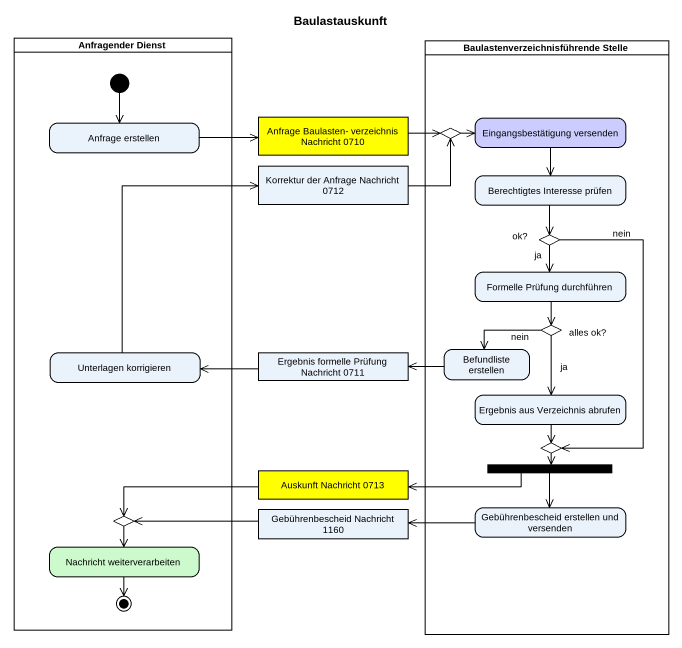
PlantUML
@startuml
title Baulastauskunft
hide empty description
state "Anfragender Dienst" as Anfragender_Dienst <<partition>> {
  state "Anfrage erstellen" as Anfrage_erstellen
  state "Unterlagen korrigieren" as Unterlagen_korrigieren
  state choice3 <<choice>>
  state "Nachricht weiterverarbeiten" as Nachricht_weiterverarbeiten #CCFACC
  [*] --> Anfrage_erstellen
  Nachricht_weiterverarbeiten --> [*]
}
state "Baulastenverzeichnisführende Stelle" as Baulastenverzeichnisführende <<partition>> {
  state choice1 <<choice>>
  state "Eingangsbestätigung versenden" as Eingangsbestätigung #CCCCFF
  state "Berechtigtes Interesse prüfen" as Berechtigtes_Interesse
  state "ok?" as ok <<choice>>
  state "Formelle Prüfung durchführen" as Formelle_Prüfung_durchführen
  state "Befundliste erstellen" as Befundliste_erstellen
  state "alles ok?" as alles_ok <<choice>>
  state "Ergebnis aus Verzeichnis abrufen" as Ergebnis_aus_Verzeichnis
  state fork1 <<fork>>
  state choice2 <<choice>>
  state "Gebührenbescheid erstellen und versenden" as Gebührenbescheid_erstellen
}
state "Anfrage Baulasten- verzeichnis Nachricht 0710" as Anfrage_Baulasten <<object>> #FFFF00
state "Korrektur der Anfrage Nachricht 0712" as Korrektur_der_Anfrage <<object>>
state "Ergebnis formelle Prüfung Nachricht 0711" as Ergebnis_formelle_Prüfung <<object>>
state "Auskunft Nachricht 0713" as Auskunft_Nachricht_0713 <<object>> #FFFF00
state "Gebührenbescheid Nachricht 1160" as Gebührenbescheid_Nachricht <<object>>
Anfrage_erstellen -right-> Anfrage_Baulasten
Anfrage_Baulasten -right-> choice1
choice1 -right-> Eingangsbestätigung
Eingangsbestätigung --> Berechtigtes_Interesse
Korrektur_der_Anfrage -right-> choice1
Berechtigtes_Interesse --> ok
ok --> Formelle_Prüfung_durchführen : ja
ok --> choice2 : nein
Formelle_Prüfung_durchführen --> alles_ok
Unterlagen_korrigieren -up-> Korrektur_der_Anfrage
Ergebnis_formelle_Prüfung -left-> Unterlagen_korrigieren
Befundliste_erstellen -left-> Ergebnis_formelle_Prüfung
alles_ok -left-> Befundliste_erstellen : nein
alles_ok --> Ergebnis_aus_Verzeichnis : ja
Ergebnis_aus_Verzeichnis --> choice2
Auskunft_Nachricht_0713 -left-> choice3
fork1 -left-> Auskunft_Nachricht_0713
fork1 --> Gebührenbescheid_erstellen
choice2 --> fork1
choice3 --> Nachricht_weiterverarbeiten
Gebührenbescheid_Nachricht -left-> choice3
Gebührenbescheid_erstellen -left-> Gebührenbescheid_Nachricht
@enduml
